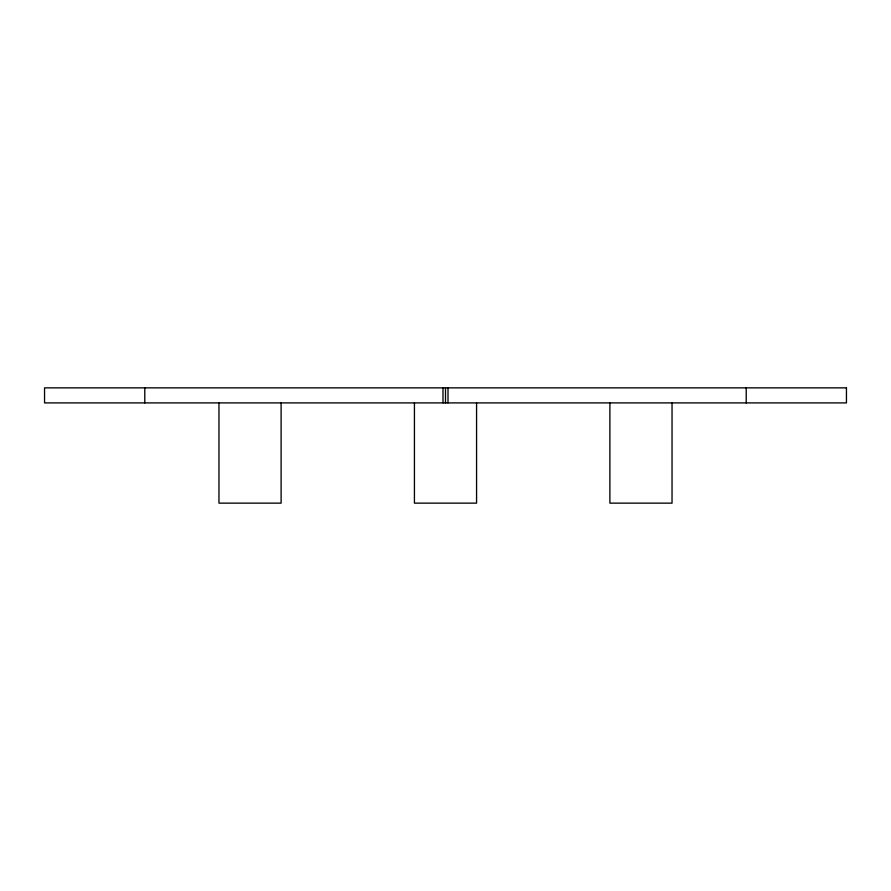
<?xml version="1.0" encoding="UTF-8"?>
<svg xmlns="http://www.w3.org/2000/svg" width="891" height="891" viewBox="0 0 891 891"><rect width="100%" height="100%" fill="white"/><g stroke="black" fill="none" stroke-linecap="round" stroke-linejoin="round"><path stroke-width="1.34" d="M746.212 387.863L746.212 402.899M672.037 402.899L672.037 503.137L609.889 503.137L609.889 402.899M476.574 402.899L476.574 503.137L414.426 503.137L414.426 402.899M448.006 387.863L448.006 402.899M445.5 387.863L445.5 402.899M442.994 387.863L442.994 402.899M281.111 402.899L281.111 503.137L218.963 503.137L218.963 402.899M144.787 387.863L144.787 402.899M846.45 387.863L44.55 387.863L44.55 402.899L846.45 402.899L846.45 387.863"/></g></svg>
